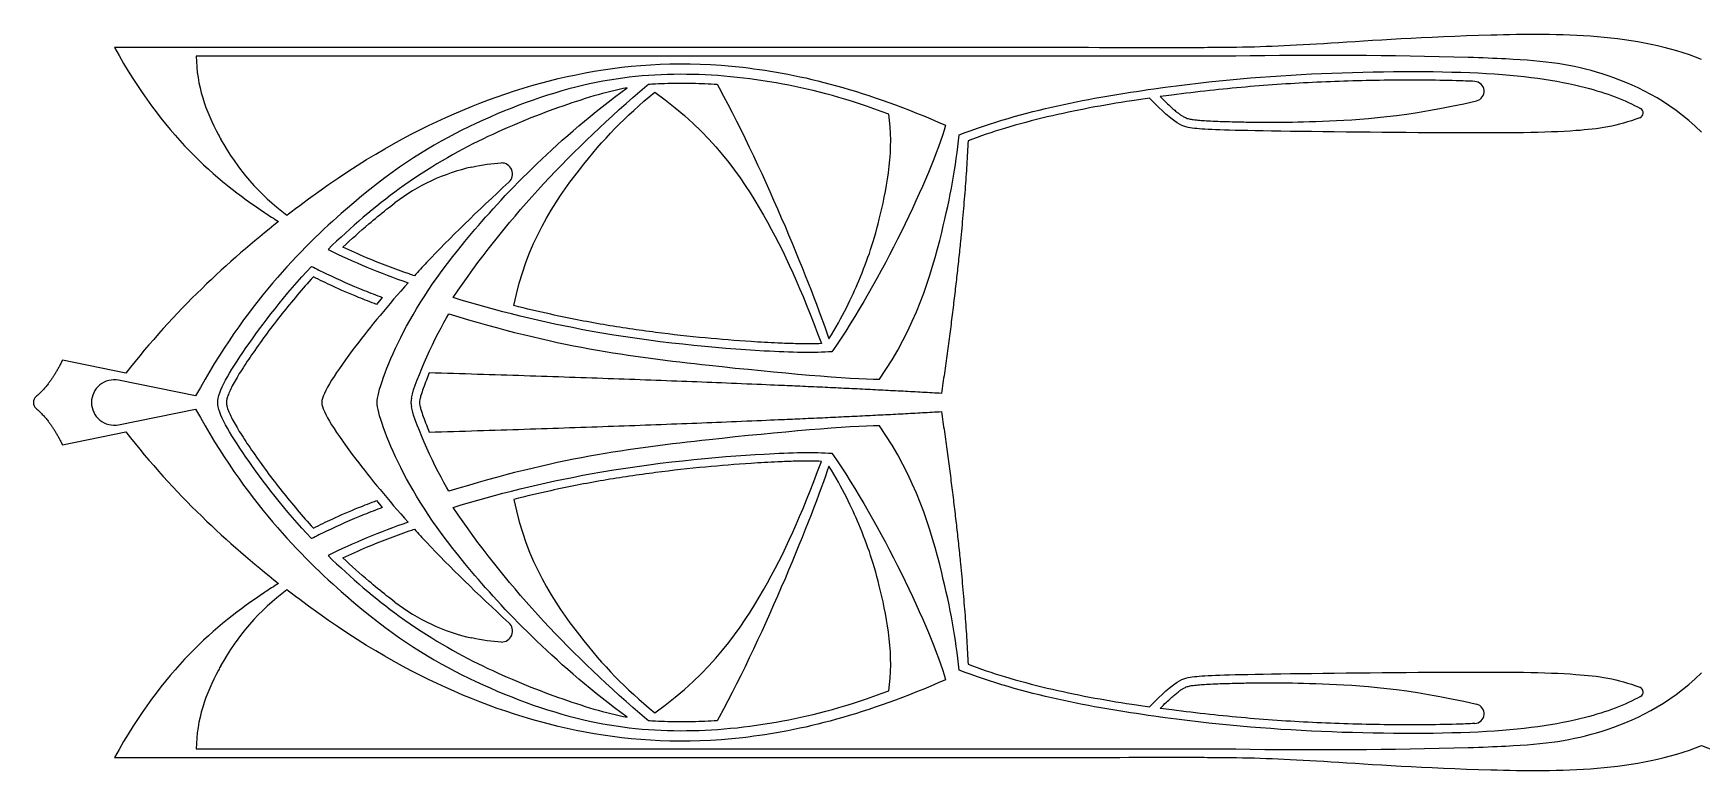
# Model space of a CAD drawing. Header units: millimetres. Extents: x -143 to 143, y -142 to 141.
# Drawn here: x -142.51 to -96.7, y -42.84 to -22.57 of the extents above; entities that cross this region are included whole.
import ezdxf

# ---------------------------------------------------------------- set-up
doc = ezdxf.new("R2010")
doc.units = ezdxf.units.MM
doc.header["$MEASUREMENT"] = 0
doc.layers.add('Layer 03', color=5, linetype='Continuous')

msp = doc.modelspace()

# ---------------------------------------------------------------- linework, layer by layer
at = {"layer": 'Layer 03'}
for p, q in [((-125.661, -24.004), (-125.62, -23.968)), ((-123.727, -23.971), (-123.673, -24.071)), ((-130.98, -29.826), (-130.839, -29.622)), ((-132.925, -29.822), (-133.082, -30.015)), ((-139.963, -31.897), (-141.711, -31.545)), ((-138.051, -32.523), (-140.165, -32.097)), ((-140.165, -33.315), (-138.051, -32.89)), ((-141.711, -33.868), (-139.963, -33.516)), ((-133.082, -35.397), (-132.925, -35.591)), ((-130.839, -35.791), (-130.98, -35.586)), ((-125.62, -41.444), (-125.661, -41.409)), ((-123.673, -41.342), (-123.727, -41.441))]:
    msp.add_line(p, q, dxfattribs=at)
for centre, radius, start, end in [((-107.198, -167.522), 144.345, 88.37694, 90.91055), ((-102.944, -24.161), 0.269, 283.3103, 87.377), ((-98.445, -24.758), 0.139, 291.2613, 60.7342), ((-131.692, -22.369), 6.466, 208.6913, 233.4202), ((-129.258, -31.598), 5.491, 102.7275, 127.2734), ((-129.654, -26.433), 0.304, 312.4905, 91.9856), ((-140.288, -32.706), 0.622, 78.6124, 180), ((-142.29, -32.706), 0.217, 130.0853, 180), ((-142.29, -32.706), 0.217, 180, 229.9147), ((-140.288, -32.706), 0.622, 180, 281.3876), ((-131.573, -32.706), 0.567, 167.5259, 192.4753), ((-131.562, -32.706), 0.342, 167.3371, 192.661), ((-131.692, -43.043), 6.466, 126.5798, 151.3087), ((-129.258, -33.815), 5.491, 232.7266, 257.2725), ((-129.654, -38.979), 0.304, 268.0144, 47.5095), ((-98.445, -40.655), 0.139, 299.2658, 68.7387), ((-102.944, -41.251), 0.269, 272.623, 76.6897), ((-107.198, 102.109), 144.345, 269.08945, 271.62306)]:
    msp.add_arc(centre, radius, start, end, dxfattribs=at)
for points, degree in [([(-96.701, -23.289), (-98.455, -22.572), (-102.867, -22.573), (-107.224, -22.876), (-109.485, -22.986), (-111.636, -22.959), (-140.279, -22.959)], 3), ([(-130.839, -29.622), (-129.437, -27.581), (-127.727, -25.761), (-125.661, -24.004)], 3), ([(-129.31, -30.047), (-128.976, -28.34), (-127.406, -26.03), (-126.274, -24.876), (-125.443, -24.183)], 3), ([(-123.673, -24.071), (-122.412, -26.405), (-121.125, -29.57), (-120.665, -30.961)], 3), ([(-117.461, -25.096), (-117.866, -26.504), (-119.241, -29.388), (-120.579, -31.311)], 3), ([(-116.841, -25.519), (-116.993, -28.527), (-117.573, -32.457)], 2), ([(-130.467, -26.242), (-130.176, -26.176), (-129.904, -26.138), (-129.665, -26.13)], 3), ([(-135.774, -27.74), (-137.136, -28.811), (-138.643, -30.193), (-139.963, -31.897)], 3), ([(-134.416, -28.505), (-133.714, -28.855), (-133, -29.145), (-132.216, -29.42)], 3), ([(-132.127, -32.584), (-132.013, -32.066), (-131.451, -30.849), (-131.097, -30.269)], 3), ([(-141.711, -31.545), (-142.021, -32.197), (-142.429, -32.54)], 2), ([(-117.573, -32.457), (-122.938, -32.152), (-131.637, -31.893)], 2), ([(-142.429, -32.872), (-142.021, -33.215), (-141.711, -33.868)], 2), ([(-131.097, -35.144), (-131.451, -34.563), (-132.013, -33.347), (-132.127, -32.829)], 3), ([(-131.637, -33.519), (-122.938, -33.26), (-117.573, -32.956)], 2), ([(-117.573, -32.956), (-116.993, -36.885), (-116.841, -39.893)], 2), ([(-139.963, -33.516), (-138.643, -35.219), (-137.136, -36.601), (-135.774, -37.672)], 3), ([(-120.579, -34.101), (-119.241, -36.024), (-117.866, -38.908), (-117.461, -40.316)], 3), ([(-120.665, -34.451), (-121.125, -35.842), (-122.412, -39.008), (-123.673, -41.342)], 3), ([(-129.31, -35.366), (-128.976, -37.073), (-127.406, -39.382), (-126.274, -40.537), (-125.443, -41.229)], 3), ([(-132.216, -35.992), (-133, -36.268), (-133.714, -36.557), (-134.416, -36.907)], 3), ([(-125.661, -41.409), (-127.727, -39.652), (-129.437, -37.831), (-130.839, -35.791)], 3), ([(-129.665, -39.283), (-129.904, -39.274), (-130.176, -39.236), (-130.467, -39.17)], 3), ([(-140.279, -42.454), (-111.636, -42.454), (-109.485, -42.426), (-107.224, -42.536), (-102.867, -42.84), (-98.455, -42.84), (-96.701, -42.123)], 3), ([(-96.701, -42.123), (-94.947, -42.84), (-90.535, -42.84), (-86.178, -42.536), (-83.916, -42.426), (-81.766, -42.454), (-53.122, -42.454)], 3)]:
    msp.add_open_spline(points, degree=degree, dxfattribs=at)
for points, knots in [([(-140.279, -22.959), (-138.955, -25.367), (-137.356, -26.717), (-135.901, -27.66), (-135.774, -27.74)], [993.526548, 993.526548, 993.526548, 993.526548, 999.55142, 1000.131343, 1000.131343, 1000.131343, 1000.131343]), ([(-109.492, -23.195), (-109.55, -23.196), (-109.881, -23.2), (-111.01, -23.202), (-113.59, -23.201), (-122.772, -23.196), (-131.157, -23.195), (-138.033, -23.195)], [2013.950786, 2013.950786, 2013.950786, 2013.950786, 2014.171649, 2015.214548, 2018.25166, 2024.001059, 2050.199874, 2050.199874, 2050.199874, 2050.199874]), ([(-138.033, -23.195), (-138.033, -24.011), (-137.751, -24.751), (-137.384, -25.436), (-137.363, -25.473)], [2050.199874, 2050.199874, 2050.199874, 2050.199874, 2053.476997, 2053.666005, 2053.666005, 2053.666005, 2053.666005]), ([(-135.545, -27.561), (-135.439, -27.48), (-133.793, -26.229), (-131.176, -24.722), (-127.438, -23.498), (-123.228, -23.235), (-119.626, -24.138), (-117.461, -25.096)], [2057.210168, 2057.210168, 2057.210168, 2057.210168, 2057.653872, 2064.177808, 2070.701744, 2077.22568, 2083.749616, 2083.749616, 2083.749616, 2083.749616]), ([(-96.701, -25.284), (-97.621, -24.386), (-99.564, -23.515), (-101.162, -23.307), (-102.724, -23.246), (-103.109, -23.235)], [1994.930435, 1994.930435, 1994.930435, 1994.930435, 1999.726117, 2004.521799, 2005.844119, 2005.844119, 2005.844119, 2005.844119]), ([(-119.021, -24.791), (-120.136, -24.369), (-122.098, -23.861), (-124.74, -23.606), (-127.532, -23.887), (-130.816, -25.141), (-133.652, -26.952), (-136.674, -30.012), (-138.051, -32.523)], [2137.434798, 2137.434798, 2137.434798, 2137.434798, 2141.800611, 2146.704978, 2151.609345, 2156.513712, 2161.41808, 2166.322447, 2166.322447, 2166.322447, 2166.322447]), ([(-117.086, -25.36), (-115.325, -24.673), (-111.501, -23.985), (-107.201, -23.616), (-102.501, -23.591), (-100.048, -23.942), (-98.8, -24.399), (-98.377, -24.636)], [335.704981, 335.704981, 335.704981, 335.704981, 340.69929, 345.693598, 350.687907, 355.682215, 359.232679, 359.232679, 359.232679, 359.232679]), ([(-126.2, -24.066), (-126.782, -24.175), (-128.071, -24.575), (-130.123, -25.394), (-132.267, -26.601), (-133.792, -27.893), (-134.416, -28.505)], [191.678606, 191.678606, 191.678606, 191.678606, 194.801952, 197.925299, 201.048646, 203.561599, 203.561599, 203.561599, 203.561599]), ([(-133.068, -32.706), (-133.068, -32.444), (-132.574, -30.998), (-130.898, -28.352), (-128.097, -25.457), (-126.2, -24.066)], [177.278876, 177.278876, 177.278876, 177.278876, 182.078785, 186.878695, 191.678606, 191.678606, 191.678606, 191.678606]), ([(-125.62, -23.968), (-125.556, -23.964), (-125.266, -23.945), (-124.748, -23.931), (-124.18, -23.943), (-123.841, -23.963), (-123.727, -23.971)], [2116.807317, 2116.807317, 2116.807317, 2116.807317, 2117.050154, 2117.91637, 2118.779775, 2119.213414, 2119.213414, 2119.213414, 2119.213414]), ([(-125.443, -24.183), (-123.86, -25.325), (-122.272, -27.684), (-121.446, -29.547), (-120.871, -31.091)], [53.763533, 53.763533, 53.763533, 53.763533, 59.149051, 64.534568, 64.534568, 64.534568, 64.534568]), ([(-102.932, -23.892), (-103.102, -23.884), (-103.571, -23.867), (-104.36, -23.853), (-105.306, -23.856), (-106.28, -23.876), (-107.26, -23.912), (-108.571, -23.985), (-109.899, -24.1), (-111.007, -24.235), (-111.459, -24.295), (-111.566, -24.31)], [49.715376, 49.715376, 49.715376, 49.715376, 50.36165, 51.506884, 52.719409, 53.967329, 55.218706, 56.4555, 58.968799, 60.296599, 60.707393, 60.707393, 60.707393, 60.707393]), ([(-111.857, -24.35), (-112.019, -24.373), (-112.961, -24.513), (-114.299, -24.757), (-115.794, -25.155), (-116.513, -25.396), (-116.841, -25.519)], [377.276642, 377.276642, 377.276642, 377.276642, 377.900157, 380.90605, 382.455485, 383.792106, 383.792106, 383.792106, 383.792106]), ([(-98.395, -24.887), (-99.01, -25.127), (-100.273, -25.299), (-103.023, -25.319), (-109.312, -25.252), (-110.786, -25.2), (-111.136, -25.094), (-111.857, -24.35)], [359.632152, 359.632152, 359.632152, 359.632152, 362.328496, 366.065533, 369.80257, 373.539606, 377.276642, 377.276642, 377.276642, 377.276642]), ([(-111.566, -24.31), (-111.509, -24.367), (-111.412, -24.463), (-111.279, -24.588), (-111.174, -24.681), (-111.083, -24.755), (-111.004, -24.811), (-110.937, -24.854), (-110.878, -24.884), (-110.825, -24.906), (-110.753, -24.927), (-110.669, -24.94), (-110.545, -24.953), (-110.389, -24.966), (-110.171, -24.978), (-109.897, -24.989), (-109.571, -24.998), (-109.335, -25.004), (-109.213, -25.006), (-107.626, -25.029), (-104.771, -24.87), (-102.882, -24.423)], [60.707393, 60.707393, 60.707393, 60.707393, 62.503801, 63.72105, 64.749554, 65.607532, 66.314909, 66.891982, 67.367021, 67.77857, 68.16586, 69.025326, 69.663925, 70.92379, 72.493825, 74.484417, 77.003295, 79.707393, 80.707393, 81.707393, 82.641902, 82.641902, 82.641902, 82.641902]), ([(-120.665, -30.961), (-120.281, -30.353), (-119.71, -29.107), (-119.264, -27.824), (-118.865, -25.714), (-119.021, -24.791)], [2128.919708, 2128.919708, 2128.919708, 2128.919708, 2131.240166, 2134.337482, 2137.434798, 2137.434798, 2137.434798, 2137.434798]), ([(-119.277, -32.066), (-118.278, -30.645), (-117.501, -28.02), (-117.176, -26.235), (-117.086, -25.36)], [326.69601, 326.69601, 326.69601, 326.69601, 331.601813, 335.704981, 335.704981, 335.704981, 335.704981]), ([(-129.449, -26.657), (-130.332, -27.466), (-131.19, -28.305), (-131.935, -29.11), (-132.045, -29.23)], [24.274842, 24.274842, 24.274842, 24.274842, 27.393168, 27.945253, 27.945253, 27.945253, 27.945253]), ([(-134.008, -28.441), (-133.776, -28.222), (-133.382, -27.868), (-132.899, -27.473), (-132.658, -27.286), (-132.583, -27.228)], [30.634323, 30.634323, 30.634323, 30.634323, 31.848852, 32.651029, 33.01124, 33.01124, 33.01124, 33.01124]), ([(-132.045, -29.23), (-132.094, -29.213), (-132.535, -29.058), (-133.195, -28.808), (-133.793, -28.542), (-134.008, -28.441)], [27.945253, 27.945253, 27.945253, 27.945253, 28.143433, 29.728102, 30.634323, 30.634323, 30.634323, 30.634323]), ([(-137.443, -32.706), (-137.443, -32.405), (-136.823, -31.352), (-135.599, -29.743), (-134.87, -28.969)], [111.33536, 111.33536, 111.33536, 111.33536, 114.458707, 117.565559, 117.565559, 117.565559, 117.565559]), ([(-134.819, -29.26), (-135.119, -29.586), (-135.694, -30.263), (-136.333, -31.128), (-136.732, -31.719), (-136.911, -32.009), (-137.019, -32.197), (-137.103, -32.364), (-137.163, -32.506), (-137.194, -32.607), (-137.205, -32.67), (-137.207, -32.695), (-137.207, -32.706)], [88.957302, 88.957302, 88.957302, 88.957302, 90.645113, 92.341188, 93.052321, 93.36257, 93.638682, 93.87752, 94.074544, 94.224503, 94.279658, 94.320348, 94.320348, 94.320348, 94.320348]), ([(-134.87, -28.969), (-134.735, -29.039), (-134.261, -29.274), (-133.611, -29.558), (-133.092, -29.759), (-132.925, -29.822)], [117.565559, 117.565559, 117.565559, 117.565559, 118.144916, 119.583199, 120.264649, 120.264649, 120.264649, 120.264649]), ([(-133.082, -30.015), (-133.248, -29.952), (-133.659, -29.791), (-134.24, -29.541), (-134.648, -29.345), (-134.819, -29.26)], [86.550626, 86.550626, 86.550626, 86.550626, 87.23055, 88.232196, 88.957302, 88.957302, 88.957302, 88.957302]), ([(-132.216, -29.42), (-132.765, -30.032), (-133.867, -31.376), (-134.587, -32.455), (-134.587, -32.706)], [206.800759, 206.800759, 206.800759, 206.800759, 209.634996, 213.313643, 213.313643, 213.313643, 213.313643]), ([(-120.579, -31.311), (-121.068, -31.349), (-122.741, -31.312), (-126.793, -30.938), (-129.8, -30.187), (-130.98, -29.826)], [2092.643543, 2092.643543, 2092.643543, 2092.643543, 2096.124894, 2102.149766, 2106.655363, 2106.655363, 2106.655363, 2106.655363]), ([(-120.871, -31.091), (-120.961, -31.094), (-121.198, -31.099), (-121.597, -31.094), (-122.151, -31.073), (-122.974, -31.026), (-124.092, -30.937), (-125.445, -30.787), (-126.621, -30.614), (-127.58, -30.438), (-128.399, -30.268), (-128.975, -30.131), (-129.31, -30.047)], [33.752411, 33.752411, 33.752411, 33.752411, 34.097183, 34.653989, 35.275541, 36.20693, 37.795288, 39.547857, 41.392033, 42.326622, 43.261121, 44.579876, 44.579876, 44.579876, 44.579876]), ([(-131.097, -30.269), (-128.181, -31.179), (-124.226, -31.695), (-120.077, -32.066), (-119.277, -32.066)], [312.009322, 312.009322, 312.009322, 312.009322, 319.757654, 326.69601, 326.69601, 326.69601, 326.69601]), ([(-131.637, -31.893), (-131.664, -31.958), (-131.721, -32.099), (-131.798, -32.305), (-131.857, -32.482), (-131.886, -32.587), (-131.895, -32.627), (-131.896, -32.631)], [410.5369639, 410.5369639, 410.5369639, 410.5369639, 410.8050461, 411.1145139, 411.3759878, 411.5150001, 411.5307803, 411.5307803, 411.5307803, 411.5307803]), ([(-138.051, -32.89), (-136.674, -35.4), (-133.652, -38.461), (-130.816, -40.272), (-127.532, -41.525), (-124.74, -41.807), (-122.098, -41.551), (-120.136, -41.044), (-119.021, -40.621)], [2174.701927, 2174.701927, 2174.701927, 2174.701927, 2179.606294, 2184.510661, 2189.415029, 2194.319396, 2199.223763, 2203.589576, 2203.589576, 2203.589576, 2203.589576]), ([(-134.87, -36.443), (-135.599, -35.67), (-136.823, -34.061), (-137.443, -33.008), (-137.443, -32.706)], [105.105161, 105.105161, 105.105161, 105.105161, 108.212014, 111.33536, 111.33536, 111.33536, 111.33536]), ([(-137.207, -32.706), (-137.207, -32.717), (-137.205, -32.742), (-137.194, -32.806), (-137.163, -32.907), (-137.103, -33.048), (-137.019, -33.215), (-136.911, -33.403), (-136.732, -33.693), (-136.333, -34.284), (-135.694, -35.149), (-135.119, -35.827), (-134.819, -36.152)], [94.320348, 94.320348, 94.320348, 94.320348, 94.361038, 94.416194, 94.566153, 94.763177, 95.002015, 95.278127, 95.588375, 96.299509, 97.995584, 99.683395, 99.683395, 99.683395, 99.683395]), ([(-134.587, -32.706), (-134.587, -32.957), (-133.867, -34.037), (-132.765, -35.38), (-132.216, -35.992)], [141.24411, 141.24411, 141.24411, 141.24411, 144.922757, 147.756994, 147.756994, 147.756994, 147.756994]), ([(-126.2, -41.346), (-128.097, -39.955), (-130.898, -37.06), (-132.574, -34.414), (-133.068, -32.969), (-133.068, -32.706)], [162.879147, 162.879147, 162.879147, 162.879147, 167.679057, 172.478967, 177.278876, 177.278876, 177.278876, 177.278876]), ([(-131.896, -32.781), (-131.895, -32.785), (-131.886, -32.825), (-131.857, -32.93), (-131.798, -33.107), (-131.721, -33.313), (-131.664, -33.454), (-131.637, -33.519)], [205.9211578, 205.9211578, 205.9211578, 205.9211578, 205.9369529, 206.0759652, 206.3374391, 206.6469069, 206.9149891, 206.9149891, 206.9149891, 206.9149891]), ([(-119.277, -33.346), (-120.077, -33.346), (-124.226, -33.717), (-128.181, -34.233), (-131.097, -35.144)], [290.755943, 290.755943, 290.755943, 290.755943, 297.694299, 305.442631, 305.442631, 305.442631, 305.442631]), ([(-117.086, -40.052), (-117.176, -39.178), (-117.501, -37.393), (-118.278, -34.768), (-119.277, -33.346)], [281.746972, 281.746972, 281.746972, 281.746972, 285.85014, 290.755943, 290.755943, 290.755943, 290.755943]), ([(-130.98, -35.586), (-129.8, -35.225), (-126.793, -34.474), (-122.741, -34.101), (-121.068, -34.064), (-120.579, -34.101)], [1532.042002, 1532.042002, 1532.042002, 1532.042002, 1536.547599, 1542.572471, 1546.053822, 1546.053822, 1546.053822, 1546.053822]), ([(-120.871, -34.322), (-120.961, -34.318), (-121.198, -34.314), (-121.597, -34.318), (-122.151, -34.339), (-122.974, -34.386), (-124.092, -34.476), (-125.445, -34.625), (-126.621, -34.799), (-127.58, -34.974), (-128.399, -35.145), (-128.975, -35.281), (-129.31, -35.366)], [33.752411, 33.752411, 33.752411, 33.752411, 34.097183, 34.653989, 35.275541, 36.206931, 37.795288, 39.547858, 41.392034, 42.326622, 43.261121, 44.579876, 44.579876, 44.579876, 44.579876]), ([(-125.443, -41.229), (-123.86, -40.087), (-122.272, -37.729), (-121.446, -35.865), (-120.871, -34.322)], [22.981377, 22.981377, 22.981377, 22.981377, 28.366895, 33.752411, 33.752411, 33.752411, 33.752411]), ([(-119.021, -40.621), (-118.865, -39.698), (-119.264, -37.589), (-119.71, -36.305), (-120.281, -35.059), (-120.665, -34.451)], [2203.589576, 2203.589576, 2203.589576, 2203.589576, 2206.686892, 2209.784207, 2212.104666, 2212.104666, 2212.104666, 2212.104666]), ([(-132.925, -35.591), (-133.092, -35.653), (-133.611, -35.855), (-134.261, -36.138), (-134.735, -36.374), (-134.87, -36.443)], [102.406071, 102.406071, 102.406071, 102.406071, 103.087521, 104.525804, 105.105161, 105.105161, 105.105161, 105.105161]), ([(-134.819, -36.152), (-134.648, -36.067), (-134.24, -35.871), (-133.659, -35.621), (-133.248, -35.46), (-133.082, -35.397)], [99.683395, 99.683395, 99.683395, 99.683395, 100.408501, 101.410146, 102.090071, 102.090071, 102.090071, 102.090071]), ([(-134.008, -36.972), (-133.793, -36.87), (-133.195, -36.605), (-132.535, -36.354), (-132.094, -36.199), (-132.045, -36.182)], [31.652443, 31.652443, 31.652443, 31.652443, 32.558665, 34.143334, 34.341514, 34.341514, 34.341514, 34.341514]), ([(-132.045, -36.182), (-131.935, -36.302), (-131.19, -37.107), (-130.332, -37.946), (-129.449, -38.755)], [34.341514, 34.341514, 34.341514, 34.341514, 34.893599, 38.011925, 38.011925, 38.011925, 38.011925]), ([(-134.416, -36.907), (-133.792, -37.519), (-132.267, -38.812), (-130.123, -40.018), (-128.071, -40.837), (-126.782, -41.237), (-126.2, -41.346)], [150.996153, 150.996153, 150.996153, 150.996153, 153.509107, 156.632453, 159.7558, 162.879147, 162.879147, 162.879147, 162.879147]), ([(-132.583, -38.184), (-132.658, -38.127), (-132.899, -37.94), (-133.382, -37.544), (-133.776, -37.191), (-134.008, -36.972)], [43.043679, 43.043679, 43.043679, 43.043679, 43.40389, 44.206068, 45.420596, 45.420596, 45.420596, 45.420596]), ([(-135.774, -37.672), (-135.901, -37.752), (-137.356, -38.695), (-138.955, -40.045), (-140.279, -42.454)], [730.936445, 730.936445, 730.936445, 730.936445, 731.516368, 737.54124, 737.54124, 737.54124, 737.54124]), ([(-117.461, -40.316), (-119.626, -41.275), (-123.228, -42.177), (-127.438, -41.915), (-131.176, -40.691), (-133.793, -39.184), (-135.439, -37.933), (-135.545, -37.851)], [1554.947749, 1554.947749, 1554.947749, 1554.947749, 1561.471685, 1567.995621, 1574.519557, 1581.043493, 1581.487197, 1581.487197, 1581.487197, 1581.487197]), ([(-137.363, -39.939), (-137.384, -39.976), (-137.751, -40.661), (-138.033, -41.401), (-138.033, -42.218)], [1585.03136, 1585.03136, 1585.03136, 1585.03136, 1585.220368, 1588.497491, 1588.497491, 1588.497491, 1588.497491]), ([(-98.377, -40.776), (-98.8, -41.013), (-100.048, -41.471), (-102.501, -41.821), (-107.201, -41.797), (-111.501, -41.428), (-115.325, -40.739), (-117.086, -40.052)], [258.219274, 258.219274, 258.219274, 258.219274, 261.769738, 266.764046, 271.758355, 276.752663, 281.746972, 281.746972, 281.746972, 281.746972]), ([(-116.841, -39.893), (-116.513, -40.017), (-115.794, -40.258), (-114.299, -40.655), (-112.961, -40.9), (-112.019, -41.039), (-111.857, -41.062)], [233.659847, 233.659847, 233.659847, 233.659847, 234.996468, 236.545903, 239.551796, 240.175311, 240.175311, 240.175311, 240.175311]), ([(-111.857, -41.062), (-111.136, -40.318), (-110.786, -40.213), (-109.312, -40.16), (-103.023, -40.093), (-100.273, -40.114), (-99.01, -40.286), (-98.395, -40.525)], [240.175311, 240.175311, 240.175311, 240.175311, 243.912347, 247.649384, 251.38642, 255.123457, 257.819801, 257.819801, 257.819801, 257.819801]), ([(-103.109, -42.178), (-102.724, -42.167), (-101.162, -42.105), (-99.564, -41.897), (-97.621, -41.026), (-96.701, -40.128)], [1632.853246, 1632.853246, 1632.853246, 1632.853246, 1634.175565, 1638.971248, 1643.76693, 1643.76693, 1643.76693, 1643.76693]), ([(-111.566, -41.103), (-111.509, -41.045), (-111.412, -40.949), (-111.279, -40.824), (-111.174, -40.732), (-111.083, -40.658), (-111.004, -40.601), (-110.937, -40.559), (-110.878, -40.528), (-110.825, -40.506), (-110.753, -40.485), (-110.669, -40.472), (-110.545, -40.459), (-110.389, -40.446), (-110.171, -40.434), (-109.897, -40.423), (-109.571, -40.414), (-109.335, -40.409), (-109.213, -40.406), (-107.626, -40.383), (-104.771, -40.543), (-102.882, -40.989)], [26.801402, 26.801402, 26.801402, 26.801402, 28.597809, 29.815059, 30.843563, 31.70154, 32.408917, 32.98599, 33.461029, 33.872578, 34.259869, 35.119334, 35.757933, 37.017799, 38.587833, 40.578425, 43.097303, 45.801402, 46.801402, 47.801402, 48.735911, 48.735911, 48.735911, 48.735911]), ([(-102.932, -41.52), (-103.102, -41.528), (-103.571, -41.546), (-104.36, -41.559), (-105.306, -41.556), (-106.28, -41.537), (-107.26, -41.5), (-108.571, -41.428), (-109.899, -41.312), (-111.007, -41.178), (-111.459, -41.117), (-111.566, -41.103)], [49.715376, 49.715376, 49.715376, 49.715376, 50.36165, 51.506884, 52.719409, 53.967329, 55.218706, 56.4555, 58.968799, 60.296599, 60.707393, 60.707393, 60.707393, 60.707393]), ([(-123.727, -41.441), (-123.841, -41.449), (-124.18, -41.469), (-124.748, -41.482), (-125.266, -41.467), (-125.556, -41.449), (-125.62, -41.444)], [1519.483951, 1519.483951, 1519.483951, 1519.483951, 1519.91759, 1520.780995, 1521.647211, 1521.890048, 1521.890048, 1521.890048, 1521.890048]), ([(-138.033, -42.218), (-131.157, -42.217), (-122.772, -42.216), (-113.59, -42.212), (-111.01, -42.21), (-109.881, -42.212), (-109.55, -42.216), (-109.492, -42.217)], [1588.497491, 1588.497491, 1588.497491, 1588.497491, 1614.696306, 1620.445705, 1623.482817, 1624.525716, 1624.746579, 1624.746579, 1624.746579, 1624.746579])]:
    msp.add_open_spline(points, degree=3, knots=knots, dxfattribs=at)

doc.saveas('drawing.dxf')
